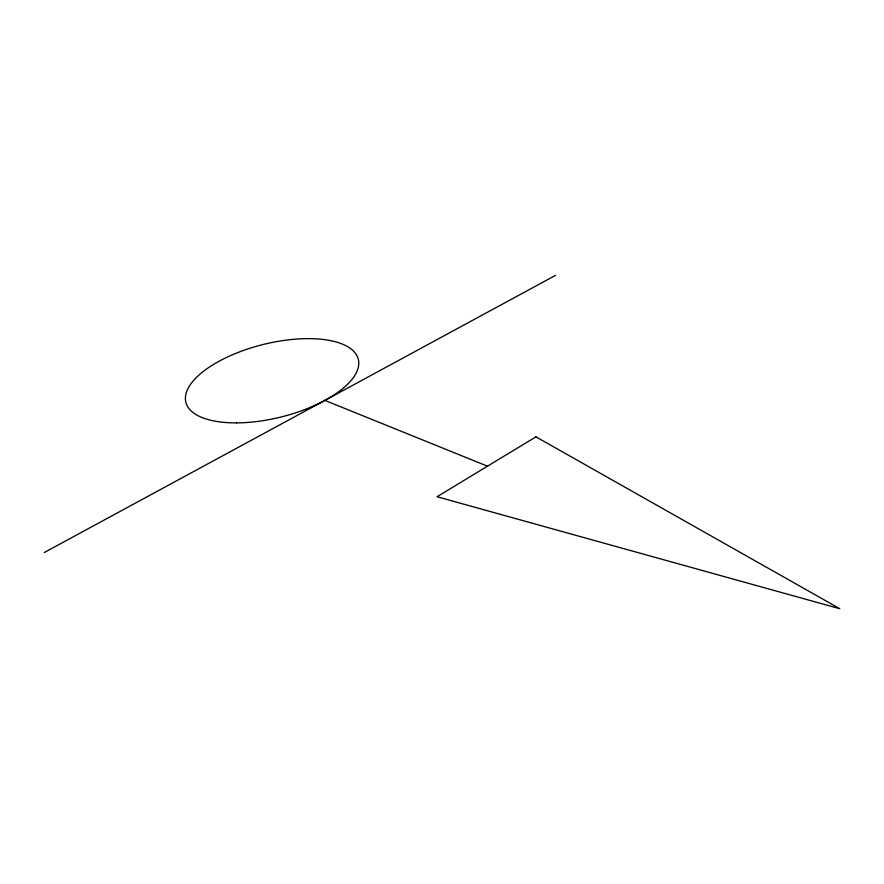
<?xml version="1.0" encoding="UTF-8"?>
<svg xmlns="http://www.w3.org/2000/svg" width="884" height="884" viewBox="0 0 884 884"><rect width="100%" height="100%" fill="white"/><g stroke="black" fill="none" stroke-linecap="round" stroke-linejoin="round"><path stroke-width="1.33" d="M44.2 552.566L555.671 275.278M324.881 400.397L487.493 466.188M535.958 436.851L437.027 496.742L839.8 608.722L535.958 436.851M236.547 422.883A88.853 37.338 -14 0 0 358.329 359.379A88.853 37.338 -14 0 0 221.387 360.009A88.853 37.338 -14 0 0 236.547 422.883"/></g></svg>
